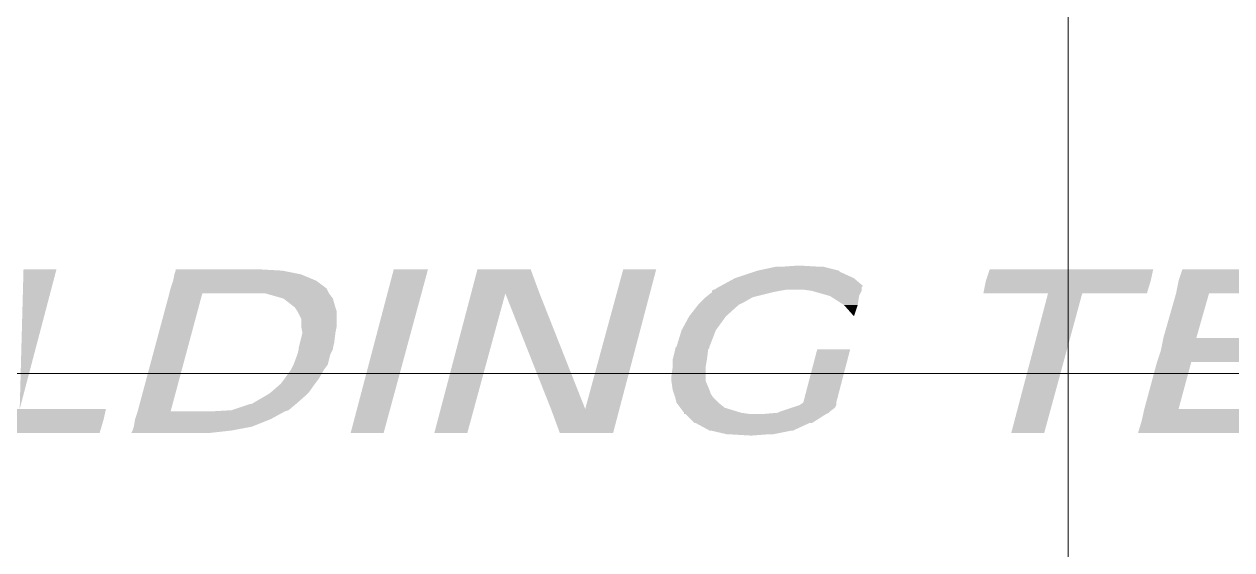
# Model space of a CAD drawing. Header units: millimetres. Extents: x 0 to 216, y 0 to 279.
# Drawn here: x 90.52 to 110.68, y 25 to 33.76 of the extents above; entities that cross this region are included whole.
import ezdxf

# ---------------------------------------------------------------- set-up
doc = ezdxf.new("R2010")
doc.units = ezdxf.units.MM
doc.layers.add('C00-00-00', color=7, linetype='Continuous')

msp = doc.modelspace()

# ---------------------------------------------------------------- hatches: boundary and pattern name
at = {"layer": 'C00-00-00'}
h = msp.add_hatch(color=256, dxfattribs=at)
h.dxf.hatch_style = 2
h.paths.add_polyline_path([(90.508667, 29.675667), (91.059, 29.675667), (90.445167, 27.347333)])
h = msp.add_hatch(color=256, dxfattribs=at)
h.dxf.hatch_style = 2
h.paths.add_polyline_path([(93.048667, 29.6545), (95.144167, 29.591), (93.0275, 29.591)])
h = msp.add_hatch(color=256, dxfattribs=at)
h.dxf.hatch_style = 2
h.paths.add_polyline_path([(93.048667, 29.675667), (94.826667, 29.6545), (93.048667, 29.6545)])
h = msp.add_hatch(color=256, dxfattribs=at)
h.dxf.hatch_style = 2
h.paths.add_polyline_path([(93.048667, 29.675667), (94.445667, 29.675667), (94.826667, 29.6545)])
h = msp.add_hatch(color=256, dxfattribs=at)
h.dxf.hatch_style = 2
h.paths.add_polyline_path([(93.048667, 29.6545), (94.826667, 29.6545), (95.144167, 29.591)])
h = msp.add_hatch(color=256, dxfattribs=at)
h.dxf.hatch_style = 2
h.paths.add_polyline_path([(96.689333, 29.675667), (96.52, 26.945167), (95.969667, 26.945167)])
h = msp.add_hatch(color=256, dxfattribs=at)
h.dxf.hatch_style = 2
h.paths.add_polyline_path([(96.689333, 29.675667), (97.260833, 29.675667), (96.52, 26.945167)])
h = msp.add_hatch(color=256, dxfattribs=at)
h.dxf.hatch_style = 2
h.paths.add_polyline_path([(98.086333, 29.675667), (99.1235, 29.2735), (97.9805, 29.2735)])
h = msp.add_hatch(color=256, dxfattribs=at)
h.dxf.hatch_style = 2
h.paths.add_polyline_path([(98.086333, 29.675667), (98.975333, 29.675667), (99.1235, 29.2735)])
h = msp.add_hatch(color=256, dxfattribs=at)
h.dxf.hatch_style = 2
h.paths.add_polyline_path([(100.5205, 29.675667), (100.457, 27.347333), (99.8855, 27.347333)])
h = msp.add_hatch(color=256, dxfattribs=at)
h.dxf.hatch_style = 2
h.paths.add_polyline_path([(100.5205, 29.675667), (101.070833, 29.675667), (100.457, 27.347333)])
h = msp.add_hatch(color=256, dxfattribs=at)
h.dxf.hatch_style = 2
h.paths.add_polyline_path([(102.764167, 29.6545), (104.14, 29.633333), (102.700667, 29.633333)])
h = msp.add_hatch(color=256, dxfattribs=at)
h.dxf.hatch_style = 2
h.paths.add_polyline_path([(103.0605, 29.718), (104.118833, 29.6545), (102.764167, 29.6545)])
h = msp.add_hatch(color=256, dxfattribs=at)
h.dxf.hatch_style = 2
h.paths.add_polyline_path([(102.764167, 29.6545), (104.118833, 29.6545), (104.14, 29.633333)])
h = msp.add_hatch(color=256, dxfattribs=at)
h.dxf.hatch_style = 2
h.paths.add_polyline_path([(103.145167, 29.718), (103.864833, 29.718), (103.0605, 29.718)])
h = msp.add_hatch(color=256, dxfattribs=at)
h.dxf.hatch_style = 2
h.paths.add_polyline_path([(103.0605, 29.718), (103.864833, 29.718), (104.118833, 29.6545)])
h = msp.add_hatch(color=256, dxfattribs=at)
h.dxf.hatch_style = 2
h.paths.add_polyline_path([(103.4415, 29.739167), (103.8225, 29.718), (103.145167, 29.718)])
h = msp.add_hatch(color=256, dxfattribs=at)
h.dxf.hatch_style = 2
h.paths.add_polyline_path([(103.145167, 29.718), (103.864833, 29.718)])
h = msp.add_hatch(color=256, dxfattribs=at)
h.dxf.hatch_style = 2
h.paths.add_polyline_path([(103.4415, 29.739167), (103.462667, 29.739167), (103.8225, 29.718)])
h = msp.add_hatch(color=256, dxfattribs=at)
h.dxf.hatch_style = 2
h.paths.add_polyline_path([(106.637667, 29.675667), (109.325833, 29.485167), (106.574167, 29.485167)])
h = msp.add_hatch(color=256, dxfattribs=at)
h.dxf.hatch_style = 2
h.paths.add_polyline_path([(106.637667, 29.675667), (109.368167, 29.675667), (109.325833, 29.485167)])
h = msp.add_hatch(color=256, dxfattribs=at)
h.dxf.hatch_style = 2
h.paths.add_polyline_path([(109.855, 29.675667), (112.141, 29.485167), (109.7915, 29.485167)])
h = msp.add_hatch(color=256, dxfattribs=at)
h.dxf.hatch_style = 2
h.paths.add_polyline_path([(109.855, 29.675667), (112.2045, 29.675667), (112.141, 29.485167)])
h = msp.add_hatch(color=256, dxfattribs=at)
h.dxf.hatch_style = 2
h.paths.add_polyline_path([(93.006333, 29.485167), (95.5675, 29.358167), (92.964, 29.358167)])
h = msp.add_hatch(color=256, dxfattribs=at)
h.dxf.hatch_style = 2
h.paths.add_polyline_path([(93.0275, 29.591), (95.398167, 29.485167), (93.006333, 29.485167)])
h = msp.add_hatch(color=256, dxfattribs=at)
h.dxf.hatch_style = 2
h.paths.add_polyline_path([(93.006333, 29.485167), (95.398167, 29.485167), (95.5675, 29.358167)])
h = msp.add_hatch(color=256, dxfattribs=at)
h.dxf.hatch_style = 2
h.paths.add_polyline_path([(93.0275, 29.591), (95.144167, 29.591), (95.398167, 29.485167)])
h = msp.add_hatch(color=256, dxfattribs=at)
h.dxf.hatch_style = 2
h.paths.add_polyline_path([(102.383167, 29.5275), (104.521, 29.4005), (102.150333, 29.4005)])
h = msp.add_hatch(color=256, dxfattribs=at)
h.dxf.hatch_style = 2
h.paths.add_polyline_path([(102.700667, 29.633333), (104.372833, 29.5275), (102.383167, 29.5275)])
h = msp.add_hatch(color=256, dxfattribs=at)
h.dxf.hatch_style = 2
h.paths.add_polyline_path([(102.383167, 29.5275), (104.372833, 29.5275)])
h = msp.add_hatch(color=256, dxfattribs=at)
h.dxf.hatch_style = 2
h.paths.add_polyline_path([(102.383167, 29.5275), (104.372833, 29.5275)])
h = msp.add_hatch(color=256, dxfattribs=at)
h.dxf.hatch_style = 2
h.paths.add_polyline_path([(102.383167, 29.5275), (104.372833, 29.5275), (104.521, 29.4005)])
h = msp.add_hatch(color=256, dxfattribs=at)
h.dxf.hatch_style = 2
h.paths.add_polyline_path([(102.700667, 29.633333), (104.14, 29.633333), (104.372833, 29.5275)])
h = msp.add_hatch(color=256, dxfattribs=at)
h.dxf.hatch_style = 2
h.paths.add_polyline_path([(106.574167, 29.485167), (109.262333, 29.2735), (106.531833, 29.2735)])
h = msp.add_hatch(color=256, dxfattribs=at)
h.dxf.hatch_style = 2
h.paths.add_polyline_path([(106.574167, 29.485167), (109.325833, 29.485167), (109.262333, 29.2735)])
h = msp.add_hatch(color=256, dxfattribs=at)
h.dxf.hatch_style = 2
h.paths.add_polyline_path([(109.7915, 29.485167), (112.0775, 29.2735), (109.749167, 29.2735)])
h = msp.add_hatch(color=256, dxfattribs=at)
h.dxf.hatch_style = 2
h.paths.add_polyline_path([(109.7915, 29.485167), (112.141, 29.485167), (112.0775, 29.2735)])
h = msp.add_hatch(color=256, dxfattribs=at)
h.dxf.hatch_style = 2
h.paths.add_polyline_path([(92.942833, 29.2735), (92.964, 27.305), (92.413667, 27.305)])
h = msp.add_hatch(color=256, dxfattribs=at)
h.dxf.hatch_style = 2
h.paths.add_polyline_path([(92.964, 29.358167), (95.609833, 29.2735), (92.942833, 29.2735)])
h = msp.add_hatch(color=256, dxfattribs=at)
h.dxf.hatch_style = 2
h.paths.add_polyline_path([(92.942833, 29.2735), (93.493167, 29.2735), (92.964, 27.305)])
h = msp.add_hatch(color=256, dxfattribs=at)
h.dxf.hatch_style = 2
h.paths.add_polyline_path([(92.964, 29.358167), (95.5675, 29.358167), (95.609833, 29.2735)])
h = msp.add_hatch(color=256, dxfattribs=at)
h.dxf.hatch_style = 2
h.paths.add_polyline_path([(94.361, 29.2735), (95.609833, 29.2735), (94.5515, 29.2735)])
h = msp.add_hatch(color=256, dxfattribs=at)
h.dxf.hatch_style = 2
h.paths.add_polyline_path([(94.361, 29.2735), (95.609833, 29.2735)])
h = msp.add_hatch(color=256, dxfattribs=at)
h.dxf.hatch_style = 2
h.paths.add_polyline_path([(94.5515, 29.2735), (95.673333, 29.188833), (94.847833, 29.188833)])
h = msp.add_hatch(color=256, dxfattribs=at)
h.dxf.hatch_style = 2
h.paths.add_polyline_path([(94.5515, 29.2735), (95.609833, 29.2735), (95.673333, 29.188833)])
h = msp.add_hatch(color=256, dxfattribs=at)
h.dxf.hatch_style = 2
h.paths.add_polyline_path([(97.9805, 29.2735), (97.917, 26.945167), (97.366667, 26.945167)])
h = msp.add_hatch(color=256, dxfattribs=at)
h.dxf.hatch_style = 2
h.paths.add_polyline_path([(97.9805, 29.2735), (98.552, 29.2735), (97.917, 26.945167)])
h = msp.add_hatch(color=256, dxfattribs=at)
h.dxf.hatch_style = 2
h.paths.add_polyline_path([(98.552, 29.2735), (99.8855, 27.347333), (99.314, 27.347333)])
h = msp.add_hatch(color=256, dxfattribs=at)
h.dxf.hatch_style = 2
h.paths.add_polyline_path([(98.552, 29.2735), (99.1235, 29.2735), (99.8855, 27.347333)])
h = msp.add_hatch(color=256, dxfattribs=at)
h.dxf.hatch_style = 2
h.paths.add_polyline_path([(102.002167, 29.294667), (102.6795, 29.21), (101.896333, 29.21)])
h = msp.add_hatch(color=256, dxfattribs=at)
h.dxf.hatch_style = 2
h.paths.add_polyline_path([(102.023333, 29.337), (103.124, 29.315833), (102.002167, 29.315833)])
h = msp.add_hatch(color=256, dxfattribs=at)
h.dxf.hatch_style = 2
h.paths.add_polyline_path([(102.002167, 29.315833), (103.018167, 29.294667), (102.002167, 29.294667)])
h = msp.add_hatch(color=256, dxfattribs=at)
h.dxf.hatch_style = 2
h.paths.add_polyline_path([(102.002167, 29.315833), (103.124, 29.315833), (103.018167, 29.294667)])
h = msp.add_hatch(color=256, dxfattribs=at)
h.dxf.hatch_style = 2
h.paths.add_polyline_path([(102.002167, 29.294667), (103.018167, 29.294667), (102.6795, 29.21)])
h = msp.add_hatch(color=256, dxfattribs=at)
h.dxf.hatch_style = 2
h.paths.add_polyline_path([(102.0445, 29.337), (103.251, 29.337), (102.023333, 29.337)])
h = msp.add_hatch(color=256, dxfattribs=at)
h.dxf.hatch_style = 2
h.paths.add_polyline_path([(102.023333, 29.337), (103.251, 29.337), (103.124, 29.315833)])
h = msp.add_hatch(color=256, dxfattribs=at)
h.dxf.hatch_style = 2
h.paths.add_polyline_path([(102.108, 29.379333), (104.499833, 29.337), (102.0445, 29.337)])
h = msp.add_hatch(color=256, dxfattribs=at)
h.dxf.hatch_style = 2
h.paths.add_polyline_path([(102.0445, 29.337), (103.378, 29.337), (103.251, 29.337)])
h = msp.add_hatch(color=256, dxfattribs=at)
h.dxf.hatch_style = 2
h.paths.add_polyline_path([(102.150333, 29.4005), (104.499833, 29.379333), (102.108, 29.379333)])
h = msp.add_hatch(color=256, dxfattribs=at)
h.dxf.hatch_style = 2
h.paths.add_polyline_path([(102.108, 29.379333), (104.499833, 29.379333), (104.499833, 29.337)])
h = msp.add_hatch(color=256, dxfattribs=at)
h.dxf.hatch_style = 2
h.paths.add_polyline_path([(102.150333, 29.4005), (104.521, 29.4005), (104.499833, 29.379333)])
h = msp.add_hatch(color=256, dxfattribs=at)
h.dxf.hatch_style = 2
h.paths.add_polyline_path([(103.378, 29.337), (104.499833, 29.337), (103.526167, 29.337)])
h = msp.add_hatch(color=256, dxfattribs=at)
h.dxf.hatch_style = 2
h.paths.add_polyline_path([(103.378, 29.337), (104.499833, 29.337)])
h = msp.add_hatch(color=256, dxfattribs=at)
h.dxf.hatch_style = 2
h.paths.add_polyline_path([(103.526167, 29.337), (104.499833, 29.315833), (103.674333, 29.315833)])
h = msp.add_hatch(color=256, dxfattribs=at)
h.dxf.hatch_style = 2
h.paths.add_polyline_path([(103.526167, 29.337), (104.499833, 29.337), (104.499833, 29.315833)])
h = msp.add_hatch(color=256, dxfattribs=at)
h.dxf.hatch_style = 2
h.paths.add_polyline_path([(103.674333, 29.315833), (104.4575, 29.231167), (103.970667, 29.231167)])
h = msp.add_hatch(color=256, dxfattribs=at)
h.dxf.hatch_style = 2
h.paths.add_polyline_path([(103.674333, 29.315833), (104.499833, 29.315833), (104.4575, 29.231167)])
h = msp.add_hatch(color=256, dxfattribs=at)
h.dxf.hatch_style = 2
h.paths.add_polyline_path([(107.611333, 29.2735), (107.547833, 26.945167), (106.9975, 26.945167)])
h = msp.add_hatch(color=256, dxfattribs=at)
h.dxf.hatch_style = 2
h.paths.add_polyline_path([(107.611333, 29.2735), (108.182833, 29.2735), (107.547833, 26.945167)])
h = msp.add_hatch(color=256, dxfattribs=at)
h.dxf.hatch_style = 2
h.paths.add_polyline_path([(109.749167, 29.2735), (110.087833, 28.532667), (109.5375, 28.532667)])
h = msp.add_hatch(color=256, dxfattribs=at)
h.dxf.hatch_style = 2
h.paths.add_polyline_path([(109.749167, 29.2735), (110.2995, 29.2735), (110.087833, 28.532667)])
h = msp.add_hatch(color=256, dxfattribs=at)
h.dxf.hatch_style = 2
h.paths.add_polyline_path([(94.847833, 29.188833), (95.673333, 29.188833)])
h = msp.add_hatch(color=256, dxfattribs=at)
h.dxf.hatch_style = 2
h.paths.add_polyline_path([(94.847833, 29.188833), (95.673333, 29.188833)])
h = msp.add_hatch(color=256, dxfattribs=at)
h.dxf.hatch_style = 2
h.paths.add_polyline_path([(94.847833, 29.188833), (95.715667, 29.040667), (95.038333, 29.040667)])
h = msp.add_hatch(color=256, dxfattribs=at)
h.dxf.hatch_style = 2
h.paths.add_polyline_path([(94.847833, 29.188833), (95.673333, 29.188833), (95.715667, 29.040667)])
h = msp.add_hatch(color=256, dxfattribs=at)
h.dxf.hatch_style = 2
h.paths.add_polyline_path([(95.038333, 29.040667), (95.736833, 28.977167), (95.080667, 28.977167)])
h = msp.add_hatch(color=256, dxfattribs=at)
h.dxf.hatch_style = 2
h.paths.add_polyline_path([(95.038333, 29.040667), (95.715667, 29.040667), (95.736833, 28.977167)])
h = msp.add_hatch(color=256, dxfattribs=at)
h.dxf.hatch_style = 2
h.paths.add_polyline_path([(101.769333, 29.083), (102.235, 28.8925), (101.621167, 28.8925)])
h = msp.add_hatch(color=256, dxfattribs=at)
h.dxf.hatch_style = 2
h.paths.add_polyline_path([(101.811667, 29.125333), (102.446667, 29.083), (101.769333, 29.083)])
h = msp.add_hatch(color=256, dxfattribs=at)
h.dxf.hatch_style = 2
h.paths.add_polyline_path([(101.769333, 29.083), (102.446667, 29.083), (102.235, 28.8925)])
h = msp.add_hatch(color=256, dxfattribs=at)
h.dxf.hatch_style = 2
h.paths.add_polyline_path([(101.896333, 29.21), (102.531333, 29.125333), (101.811667, 29.125333)])
h = msp.add_hatch(color=256, dxfattribs=at)
h.dxf.hatch_style = 2
h.paths.add_polyline_path([(101.811667, 29.125333), (102.531333, 29.125333), (102.446667, 29.083)])
h = msp.add_hatch(color=256, dxfattribs=at)
h.dxf.hatch_style = 2
h.paths.add_polyline_path([(101.896333, 29.21), (102.6795, 29.21), (102.531333, 29.125333)])
h = msp.add_hatch(color=256, dxfattribs=at)
h.dxf.hatch_style = 2
h.paths.add_polyline_path([(103.970667, 29.231167), (104.436333, 29.083), (104.2035, 29.083)])
h = msp.add_hatch(color=256, dxfattribs=at)
h.dxf.hatch_style = 2
h.paths.add_polyline_path([(103.970667, 29.231167), (104.4575, 29.231167), (104.436333, 29.083)])
h = msp.add_hatch(color=256, dxfattribs=at)
h.dxf.hatch_style = 2
h.paths.add_polyline_path([(104.2035, 29.083), (104.372833, 28.8925)])
h = msp.add_hatch(color=256, dxfattribs=at)
h.dxf.hatch_style = 2
h.paths.add_polyline_path([(104.2035, 29.083), (104.436333, 29.083), (104.372833, 28.8925)])
h = msp.add_hatch(color=256, dxfattribs=at)
h.dxf.hatch_style = 2
h.paths.add_polyline_path([(95.080667, 28.977167), (95.736833, 28.850167), (95.144167, 28.850167)])
h = msp.add_hatch(color=256, dxfattribs=at)
h.dxf.hatch_style = 2
h.paths.add_polyline_path([(95.080667, 28.977167), (95.736833, 28.977167), (95.736833, 28.850167)])
h = msp.add_hatch(color=256, dxfattribs=at)
h.dxf.hatch_style = 2
h.paths.add_polyline_path([(95.144167, 28.850167), (95.736833, 28.723167), (95.144167, 28.723167)])
h = msp.add_hatch(color=256, dxfattribs=at)
h.dxf.hatch_style = 2
h.paths.add_polyline_path([(95.144167, 28.850167), (95.736833, 28.850167), (95.736833, 28.723167)])
h = msp.add_hatch(color=256, dxfattribs=at)
h.dxf.hatch_style = 2
h.paths.add_polyline_path([(101.621167, 28.8925), (102.065667, 28.659667), (101.494167, 28.659667)])
h = msp.add_hatch(color=256, dxfattribs=at)
h.dxf.hatch_style = 2
h.paths.add_polyline_path([(101.621167, 28.8925), (102.235, 28.8925)])
h = msp.add_hatch(color=256, dxfattribs=at)
h.dxf.hatch_style = 2
h.paths.add_polyline_path([(101.621167, 28.8925), (102.235, 28.8925)])
h = msp.add_hatch(color=256, dxfattribs=at)
h.dxf.hatch_style = 2
h.paths.add_polyline_path([(101.621167, 28.8925), (102.235, 28.8925), (102.065667, 28.659667)])
h = msp.add_hatch(color=256, dxfattribs=at)
h.dxf.hatch_style = 2
h.paths.add_polyline_path([(95.144167, 28.723167), (95.715667, 28.617333), (95.165333, 28.617333)])
h = msp.add_hatch(color=256, dxfattribs=at)
h.dxf.hatch_style = 2
h.paths.add_polyline_path([(95.144167, 28.723167), (95.736833, 28.723167), (95.715667, 28.617333)])
h = msp.add_hatch(color=256, dxfattribs=at)
h.dxf.hatch_style = 2
h.paths.add_polyline_path([(101.494167, 28.659667), (101.959833, 28.3845), (101.4095, 28.3845)])
h = msp.add_hatch(color=256, dxfattribs=at)
h.dxf.hatch_style = 2
h.paths.add_polyline_path([(101.494167, 28.659667), (102.065667, 28.659667)])
h = msp.add_hatch(color=256, dxfattribs=at)
h.dxf.hatch_style = 2
h.paths.add_polyline_path([(101.494167, 28.659667), (102.065667, 28.659667)])
h = msp.add_hatch(color=256, dxfattribs=at)
h.dxf.hatch_style = 2
h.paths.add_polyline_path([(101.494167, 28.659667), (102.065667, 28.659667), (101.959833, 28.3845)])
h = msp.add_hatch(color=256, dxfattribs=at)
h.dxf.hatch_style = 2
h.paths.add_polyline_path([(95.123, 28.448), (95.673333, 28.363333), (95.101833, 28.363333)])
h = msp.add_hatch(color=256, dxfattribs=at)
h.dxf.hatch_style = 2
h.paths.add_polyline_path([(95.165333, 28.617333), (95.6945, 28.448), (95.123, 28.448)])
h = msp.add_hatch(color=256, dxfattribs=at)
h.dxf.hatch_style = 2
h.paths.add_polyline_path([(95.123, 28.448), (95.6945, 28.448), (95.673333, 28.363333)])
h = msp.add_hatch(color=256, dxfattribs=at)
h.dxf.hatch_style = 2
h.paths.add_polyline_path([(95.165333, 28.617333), (95.715667, 28.617333), (95.6945, 28.448)])
h = msp.add_hatch(color=256, dxfattribs=at)
h.dxf.hatch_style = 2
h.paths.add_polyline_path([(109.5375, 28.532667), (111.8235, 28.321), (109.495167, 28.321)])
h = msp.add_hatch(color=256, dxfattribs=at)
h.dxf.hatch_style = 2
h.paths.add_polyline_path([(109.5375, 28.532667), (111.887, 28.532667), (111.8235, 28.321)])
h = msp.add_hatch(color=256, dxfattribs=at)
h.dxf.hatch_style = 2
h.paths.add_polyline_path([(95.080667, 28.2575), (95.588667, 28.088167), (95.017167, 28.088167)])
h = msp.add_hatch(color=256, dxfattribs=at)
h.dxf.hatch_style = 2
h.paths.add_polyline_path([(95.101833, 28.342167), (95.631, 28.2575), (95.080667, 28.2575)])
h = msp.add_hatch(color=256, dxfattribs=at)
h.dxf.hatch_style = 2
h.paths.add_polyline_path([(95.080667, 28.2575), (95.631, 28.2575), (95.588667, 28.088167)])
h = msp.add_hatch(color=256, dxfattribs=at)
h.dxf.hatch_style = 2
h.paths.add_polyline_path([(95.101833, 28.363333), (95.673333, 28.342167), (95.101833, 28.342167)])
h = msp.add_hatch(color=256, dxfattribs=at)
h.dxf.hatch_style = 2
h.paths.add_polyline_path([(95.101833, 28.363333), (95.673333, 28.363333), (95.673333, 28.342167)])
h = msp.add_hatch(color=256, dxfattribs=at)
h.dxf.hatch_style = 2
h.paths.add_polyline_path([(95.101833, 28.342167), (95.673333, 28.342167), (95.631, 28.2575)])
h = msp.add_hatch(color=256, dxfattribs=at)
h.dxf.hatch_style = 2
h.paths.add_polyline_path([(101.388333, 28.342167), (101.9175, 28.172833), (101.346, 28.172833)])
h = msp.add_hatch(color=256, dxfattribs=at)
h.dxf.hatch_style = 2
h.paths.add_polyline_path([(101.4095, 28.3845), (101.959833, 28.363333), (101.388333, 28.363333)])
h = msp.add_hatch(color=256, dxfattribs=at)
h.dxf.hatch_style = 2
h.paths.add_polyline_path([(101.388333, 28.363333), (101.938667, 28.342167), (101.388333, 28.342167)])
h = msp.add_hatch(color=256, dxfattribs=at)
h.dxf.hatch_style = 2
h.paths.add_polyline_path([(101.388333, 28.363333), (101.959833, 28.363333), (101.938667, 28.342167)])
h = msp.add_hatch(color=256, dxfattribs=at)
h.dxf.hatch_style = 2
h.paths.add_polyline_path([(101.388333, 28.342167), (101.938667, 28.342167), (101.9175, 28.172833)])
h = msp.add_hatch(color=256, dxfattribs=at)
h.dxf.hatch_style = 2
h.paths.add_polyline_path([(101.4095, 28.3845), (101.959833, 28.3845), (101.959833, 28.363333)])
h = msp.add_hatch(color=256, dxfattribs=at)
h.dxf.hatch_style = 2
h.paths.add_polyline_path([(103.759, 28.342167), (104.0765, 27.453167), (103.526167, 27.453167)])
h = msp.add_hatch(color=256, dxfattribs=at)
h.dxf.hatch_style = 2
h.paths.add_polyline_path([(103.759, 28.342167), (104.309333, 28.342167), (104.0765, 27.453167)])
h = msp.add_hatch(color=256, dxfattribs=at)
h.dxf.hatch_style = 2
h.paths.add_polyline_path([(109.495167, 28.321), (111.781167, 28.1305), (109.431667, 28.1305)])
h = msp.add_hatch(color=256, dxfattribs=at)
h.dxf.hatch_style = 2
h.paths.add_polyline_path([(109.495167, 28.321), (111.8235, 28.321), (111.781167, 28.1305)])
h = msp.add_hatch(color=256, dxfattribs=at)
h.dxf.hatch_style = 2
h.paths.add_polyline_path([(95.017167, 28.088167), (95.525167, 28.0035), (94.974833, 28.0035)])
h = msp.add_hatch(color=256, dxfattribs=at)
h.dxf.hatch_style = 2
h.paths.add_polyline_path([(95.017167, 28.088167), (95.588667, 28.088167), (95.525167, 28.0035)])
h = msp.add_hatch(color=256, dxfattribs=at)
h.dxf.hatch_style = 2
h.paths.add_polyline_path([(101.346, 28.045833), (101.896333, 27.897667), (101.324833, 27.897667)])
h = msp.add_hatch(color=256, dxfattribs=at)
h.dxf.hatch_style = 2
h.paths.add_polyline_path([(101.346, 28.172833), (101.896333, 28.045833), (101.346, 28.045833)])
h = msp.add_hatch(color=256, dxfattribs=at)
h.dxf.hatch_style = 2
h.paths.add_polyline_path([(101.346, 28.172833), (101.9175, 28.172833), (101.896333, 28.045833)])
h = msp.add_hatch(color=256, dxfattribs=at)
h.dxf.hatch_style = 2
h.paths.add_polyline_path([(101.346, 28.045833), (101.896333, 28.045833), (101.896333, 27.897667)])
h = msp.add_hatch(color=256, dxfattribs=at)
h.dxf.hatch_style = 2
h.paths.add_polyline_path([(109.431667, 28.1305), (109.7915, 27.347333), (109.22, 27.347333)])
h = msp.add_hatch(color=256, dxfattribs=at)
h.dxf.hatch_style = 2
h.paths.add_polyline_path([(109.431667, 28.1305), (110.003167, 28.1305), (109.7915, 27.347333)])
h = msp.add_hatch(color=256, dxfattribs=at)
h.dxf.hatch_style = 2
h.paths.add_polyline_path([(94.869, 27.855333), (95.377, 27.770667), (94.8055, 27.770667)])
h = msp.add_hatch(color=256, dxfattribs=at)
h.dxf.hatch_style = 2
h.paths.add_polyline_path([(94.974833, 28.0035), (95.4405, 27.855333), (94.869, 27.855333)])
h = msp.add_hatch(color=256, dxfattribs=at)
h.dxf.hatch_style = 2
h.paths.add_polyline_path([(94.869, 27.855333), (95.4405, 27.855333), (95.377, 27.770667)])
h = msp.add_hatch(color=256, dxfattribs=at)
h.dxf.hatch_style = 2
h.paths.add_polyline_path([(94.974833, 28.0035), (95.525167, 28.0035), (95.4405, 27.855333)])
h = msp.add_hatch(color=256, dxfattribs=at)
h.dxf.hatch_style = 2
h.paths.add_polyline_path([(101.324833, 27.897667), (101.896333, 27.813), (101.324833, 27.813)])
h = msp.add_hatch(color=256, dxfattribs=at)
h.dxf.hatch_style = 2
h.paths.add_polyline_path([(101.324833, 27.897667), (101.896333, 27.897667), (101.896333, 27.813)])
h = msp.add_hatch(color=256, dxfattribs=at)
h.dxf.hatch_style = 2
h.paths.add_polyline_path([(94.636167, 27.6225), (95.228833, 27.580167), (94.572667, 27.580167)])
h = msp.add_hatch(color=256, dxfattribs=at)
h.dxf.hatch_style = 2
h.paths.add_polyline_path([(94.8055, 27.770667), (95.271167, 27.6225), (94.636167, 27.6225)])
h = msp.add_hatch(color=256, dxfattribs=at)
h.dxf.hatch_style = 2
h.paths.add_polyline_path([(94.636167, 27.6225), (95.271167, 27.6225), (95.228833, 27.580167)])
h = msp.add_hatch(color=256, dxfattribs=at)
h.dxf.hatch_style = 2
h.paths.add_polyline_path([(94.8055, 27.770667), (95.377, 27.770667), (95.271167, 27.6225)])
h = msp.add_hatch(color=256, dxfattribs=at)
h.dxf.hatch_style = 2
h.paths.add_polyline_path([(101.324833, 27.813), (101.959833, 27.664833), (101.346, 27.664833)])
h = msp.add_hatch(color=256, dxfattribs=at)
h.dxf.hatch_style = 2
h.paths.add_polyline_path([(101.324833, 27.813), (101.896333, 27.813), (101.959833, 27.664833)])
h = msp.add_hatch(color=256, dxfattribs=at)
h.dxf.hatch_style = 2
h.paths.add_polyline_path([(101.346, 27.664833), (101.981, 27.601333), (101.367167, 27.601333)])
h = msp.add_hatch(color=256, dxfattribs=at)
h.dxf.hatch_style = 2
h.paths.add_polyline_path([(101.346, 27.664833), (101.959833, 27.664833), (101.981, 27.601333)])
h = msp.add_hatch(color=256, dxfattribs=at)
h.dxf.hatch_style = 2
h.paths.add_polyline_path([(94.2975, 27.432), (94.9325, 27.326167), (93.98, 27.326167)])
h = msp.add_hatch(color=256, dxfattribs=at)
h.dxf.hatch_style = 2
h.paths.add_polyline_path([(94.318667, 27.432), (95.0595, 27.432), (94.2975, 27.432)])
h = msp.add_hatch(color=256, dxfattribs=at)
h.dxf.hatch_style = 2
h.paths.add_polyline_path([(94.2975, 27.432), (95.0595, 27.432), (94.9325, 27.326167)])
h = msp.add_hatch(color=256, dxfattribs=at)
h.dxf.hatch_style = 2
h.paths.add_polyline_path([(94.572667, 27.580167), (95.0595, 27.432), (94.318667, 27.432)])
h = msp.add_hatch(color=256, dxfattribs=at)
h.dxf.hatch_style = 2
h.paths.add_polyline_path([(94.318667, 27.432), (95.0595, 27.432)])
h = msp.add_hatch(color=256, dxfattribs=at)
h.dxf.hatch_style = 2
h.paths.add_polyline_path([(94.572667, 27.580167), (95.228833, 27.580167), (95.0595, 27.432)])
h = msp.add_hatch(color=256, dxfattribs=at)
h.dxf.hatch_style = 2
h.paths.add_polyline_path([(101.367167, 27.601333), (102.023333, 27.537833), (101.388333, 27.537833)])
h = msp.add_hatch(color=256, dxfattribs=at)
h.dxf.hatch_style = 2
h.paths.add_polyline_path([(101.367167, 27.601333), (101.981, 27.601333), (102.023333, 27.537833)])
h = msp.add_hatch(color=256, dxfattribs=at)
h.dxf.hatch_style = 2
h.paths.add_polyline_path([(101.388333, 27.537833), (102.108, 27.453167), (101.4095, 27.453167)])
h = msp.add_hatch(color=256, dxfattribs=at)
h.dxf.hatch_style = 2
h.paths.add_polyline_path([(101.388333, 27.537833), (102.023333, 27.537833), (102.108, 27.453167)])
h = msp.add_hatch(color=256, dxfattribs=at)
h.dxf.hatch_style = 2
h.paths.add_polyline_path([(101.4095, 27.453167), (102.213833, 27.3685), (101.473, 27.3685)])
h = msp.add_hatch(color=256, dxfattribs=at)
h.dxf.hatch_style = 2
h.paths.add_polyline_path([(101.4095, 27.453167), (102.108, 27.453167), (102.213833, 27.3685)])
h = msp.add_hatch(color=256, dxfattribs=at)
h.dxf.hatch_style = 2
h.paths.add_polyline_path([(103.526167, 27.453167), (104.0765, 27.410833), (103.462667, 27.410833)])
h = msp.add_hatch(color=256, dxfattribs=at)
h.dxf.hatch_style = 2
h.paths.add_polyline_path([(103.526167, 27.453167), (104.0765, 27.453167), (104.0765, 27.410833)])
h = msp.add_hatch(color=256, dxfattribs=at)
h.dxf.hatch_style = 2
h.paths.add_polyline_path([(89.873667, 27.347333), (91.842167, 27.156833), (89.831333, 27.156833)])
h = msp.add_hatch(color=256, dxfattribs=at)
h.dxf.hatch_style = 2
h.paths.add_polyline_path([(89.873667, 27.347333), (91.8845, 27.347333), (91.842167, 27.156833)])
h = msp.add_hatch(color=256, dxfattribs=at)
h.dxf.hatch_style = 2
h.paths.add_polyline_path([(92.413667, 27.305), (94.636167, 27.178), (92.371333, 27.178)])
h = msp.add_hatch(color=256, dxfattribs=at)
h.dxf.hatch_style = 2
h.paths.add_polyline_path([(92.413667, 27.305), (94.869, 27.305), (94.636167, 27.178)])
h = msp.add_hatch(color=256, dxfattribs=at)
h.dxf.hatch_style = 2
h.paths.add_polyline_path([(93.98, 27.326167), (94.869, 27.305), (93.620167, 27.305)])
h = msp.add_hatch(color=256, dxfattribs=at)
h.dxf.hatch_style = 2
h.paths.add_polyline_path([(93.98, 27.326167), (94.9325, 27.326167), (94.869, 27.305)])
h = msp.add_hatch(color=256, dxfattribs=at)
h.dxf.hatch_style = 2
h.paths.add_polyline_path([(99.314, 27.347333), (100.351167, 26.945167), (99.462167, 26.945167)])
h = msp.add_hatch(color=256, dxfattribs=at)
h.dxf.hatch_style = 2
h.paths.add_polyline_path([(99.314, 27.347333), (100.457, 27.347333), (100.351167, 26.945167)])
h = msp.add_hatch(color=256, dxfattribs=at)
h.dxf.hatch_style = 2
h.paths.add_polyline_path([(101.473, 27.3685), (102.489, 27.283833), (101.5365, 27.283833)])
h = msp.add_hatch(color=256, dxfattribs=at)
h.dxf.hatch_style = 2
h.paths.add_polyline_path([(101.473, 27.3685), (102.213833, 27.3685), (102.489, 27.283833)])
h = msp.add_hatch(color=256, dxfattribs=at)
h.dxf.hatch_style = 2
h.paths.add_polyline_path([(101.5365, 27.283833), (102.637167, 27.262667), (101.5365, 27.262667)])
h = msp.add_hatch(color=256, dxfattribs=at)
h.dxf.hatch_style = 2
h.paths.add_polyline_path([(101.5365, 27.283833), (102.489, 27.283833), (102.637167, 27.262667)])
h = msp.add_hatch(color=256, dxfattribs=at)
h.dxf.hatch_style = 2
h.paths.add_polyline_path([(101.5365, 27.262667), (102.721833, 27.262667), (101.557667, 27.262667)])
h = msp.add_hatch(color=256, dxfattribs=at)
h.dxf.hatch_style = 2
h.paths.add_polyline_path([(101.5365, 27.262667), (102.721833, 27.262667)])
h = msp.add_hatch(color=256, dxfattribs=at)
h.dxf.hatch_style = 2
h.paths.add_polyline_path([(101.557667, 27.262667), (102.785333, 27.262667)])
h = msp.add_hatch(color=256, dxfattribs=at)
h.dxf.hatch_style = 2
h.paths.add_polyline_path([(101.557667, 27.262667), (102.785333, 27.262667)])
h = msp.add_hatch(color=256, dxfattribs=at)
h.dxf.hatch_style = 2
h.paths.add_polyline_path([(101.557667, 27.262667), (103.674333, 27.1145), (101.705833, 27.1145)])
h = msp.add_hatch(color=256, dxfattribs=at)
h.dxf.hatch_style = 2
h.paths.add_polyline_path([(101.557667, 27.262667), (103.907167, 27.262667), (103.674333, 27.1145)])
h = msp.add_hatch(color=256, dxfattribs=at)
h.dxf.hatch_style = 2
h.paths.add_polyline_path([(102.848833, 27.262667), (103.907167, 27.262667), (102.785333, 27.262667)])
h = msp.add_hatch(color=256, dxfattribs=at)
h.dxf.hatch_style = 2
h.paths.add_polyline_path([(103.102833, 27.283833), (103.907167, 27.262667), (102.848833, 27.262667)])
h = msp.add_hatch(color=256, dxfattribs=at)
h.dxf.hatch_style = 2
h.paths.add_polyline_path([(102.848833, 27.262667), (103.907167, 27.262667)])
h = msp.add_hatch(color=256, dxfattribs=at)
h.dxf.hatch_style = 2
h.paths.add_polyline_path([(103.145167, 27.305), (103.9495, 27.283833), (103.102833, 27.283833)])
h = msp.add_hatch(color=256, dxfattribs=at)
h.dxf.hatch_style = 2
h.paths.add_polyline_path([(103.102833, 27.283833), (103.9495, 27.283833), (103.907167, 27.262667)])
h = msp.add_hatch(color=256, dxfattribs=at)
h.dxf.hatch_style = 2
h.paths.add_polyline_path([(103.335667, 27.3685), (103.970667, 27.305), (103.145167, 27.305)])
h = msp.add_hatch(color=256, dxfattribs=at)
h.dxf.hatch_style = 2
h.paths.add_polyline_path([(103.145167, 27.305), (103.970667, 27.305), (103.9495, 27.283833)])
h = msp.add_hatch(color=256, dxfattribs=at)
h.dxf.hatch_style = 2
h.paths.add_polyline_path([(103.462667, 27.410833), (104.055333, 27.3685), (103.335667, 27.3685)])
h = msp.add_hatch(color=256, dxfattribs=at)
h.dxf.hatch_style = 2
h.paths.add_polyline_path([(103.335667, 27.3685), (104.055333, 27.3685), (103.970667, 27.305)])
h = msp.add_hatch(color=256, dxfattribs=at)
h.dxf.hatch_style = 2
h.paths.add_polyline_path([(103.462667, 27.410833), (104.0765, 27.410833), (104.055333, 27.3685)])
h = msp.add_hatch(color=256, dxfattribs=at)
h.dxf.hatch_style = 2
h.paths.add_polyline_path([(109.22, 27.347333), (111.527167, 27.156833), (109.177667, 27.156833)])
h = msp.add_hatch(color=256, dxfattribs=at)
h.dxf.hatch_style = 2
h.paths.add_polyline_path([(109.22, 27.347333), (111.5695, 27.347333), (111.527167, 27.156833)])
h = msp.add_hatch(color=256, dxfattribs=at)
h.dxf.hatch_style = 2
h.paths.add_polyline_path([(89.831333, 27.156833), (91.778667, 26.945167), (89.767833, 26.945167)])
h = msp.add_hatch(color=256, dxfattribs=at)
h.dxf.hatch_style = 2
h.paths.add_polyline_path([(89.831333, 27.156833), (91.842167, 27.156833), (91.778667, 26.945167)])
h = msp.add_hatch(color=256, dxfattribs=at)
h.dxf.hatch_style = 2
h.paths.add_polyline_path([(92.350167, 27.051), (93.98, 26.9875), (92.329, 26.9875)])
h = msp.add_hatch(color=256, dxfattribs=at)
h.dxf.hatch_style = 2
h.paths.add_polyline_path([(92.371333, 27.178), (94.318667, 27.051), (92.350167, 27.051)])
h = msp.add_hatch(color=256, dxfattribs=at)
h.dxf.hatch_style = 2
h.paths.add_polyline_path([(92.350167, 27.051), (94.318667, 27.051), (93.98, 26.9875)])
h = msp.add_hatch(color=256, dxfattribs=at)
h.dxf.hatch_style = 2
h.paths.add_polyline_path([(92.371333, 27.178), (94.636167, 27.178), (94.318667, 27.051)])
h = msp.add_hatch(color=256, dxfattribs=at)
h.dxf.hatch_style = 2
h.paths.add_polyline_path([(101.705833, 27.1145), (103.632, 27.1145), (101.727, 27.1145)])
h = msp.add_hatch(color=256, dxfattribs=at)
h.dxf.hatch_style = 2
h.paths.add_polyline_path([(101.705833, 27.1145), (103.674333, 27.1145), (103.632, 27.1145)])
h = msp.add_hatch(color=256, dxfattribs=at)
h.dxf.hatch_style = 2
h.paths.add_polyline_path([(101.727, 27.1145), (103.356833, 26.9875), (101.959833, 26.9875)])
h = msp.add_hatch(color=256, dxfattribs=at)
h.dxf.hatch_style = 2
h.paths.add_polyline_path([(101.727, 27.1145), (103.632, 27.1145), (103.356833, 26.9875)])
h = msp.add_hatch(color=256, dxfattribs=at)
h.dxf.hatch_style = 2
h.paths.add_polyline_path([(109.177667, 27.156833), (111.463667, 26.945167), (109.114167, 26.945167)])
h = msp.add_hatch(color=256, dxfattribs=at)
h.dxf.hatch_style = 2
h.paths.add_polyline_path([(109.177667, 27.156833), (111.527167, 27.156833), (111.463667, 26.945167)])
h = msp.add_hatch(color=256, dxfattribs=at)
h.dxf.hatch_style = 2
h.paths.add_polyline_path([(92.329, 26.9875), (93.599, 26.945167), (92.307833, 26.945167)])
h = msp.add_hatch(color=256, dxfattribs=at)
h.dxf.hatch_style = 2
h.paths.add_polyline_path([(92.329, 26.9875), (93.98, 26.9875), (93.599, 26.945167)])
h = msp.add_hatch(color=256, dxfattribs=at)
h.dxf.hatch_style = 2
h.paths.add_polyline_path([(101.959833, 26.9875), (103.335667, 26.9875), (101.981, 26.9875)])
h = msp.add_hatch(color=256, dxfattribs=at)
h.dxf.hatch_style = 2
h.paths.add_polyline_path([(101.959833, 26.9875), (103.356833, 26.9875), (103.335667, 26.9875)])
h = msp.add_hatch(color=256, dxfattribs=at)
h.dxf.hatch_style = 2
h.paths.add_polyline_path([(101.981, 26.9875), (103.018167, 26.924), (102.256167, 26.924)])
h = msp.add_hatch(color=256, dxfattribs=at)
h.dxf.hatch_style = 2
h.paths.add_polyline_path([(101.981, 26.9875), (103.335667, 26.9875), (103.018167, 26.924)])
h = msp.add_hatch(color=256, dxfattribs=at)
h.dxf.hatch_style = 2
h.paths.add_polyline_path([(102.256167, 26.924), (102.9335, 26.924), (102.2985, 26.924)])
h = msp.add_hatch(color=256, dxfattribs=at)
h.dxf.hatch_style = 2
h.paths.add_polyline_path([(102.256167, 26.924), (103.018167, 26.924), (102.9335, 26.924)])
h = msp.add_hatch(color=256, dxfattribs=at)
h.dxf.hatch_style = 2
h.paths.add_polyline_path([(102.2985, 26.924), (102.658333, 26.902833)])
h = msp.add_hatch(color=256, dxfattribs=at)
h.dxf.hatch_style = 2
h.paths.add_polyline_path([(102.2985, 26.924), (102.9335, 26.924), (102.658333, 26.902833)])

# ---------------------------------------------------------------- linework, layer by layer
at = {"layer": 'C00-00-00', "lineweight": 0}
for points in [[(107.95, 0), (107.95, 279.4)], [(215.9, 27.94), (0, 27.94)]]:
    msp.add_lwpolyline(points, dxfattribs=at)

doc.saveas('drawing.dxf')
